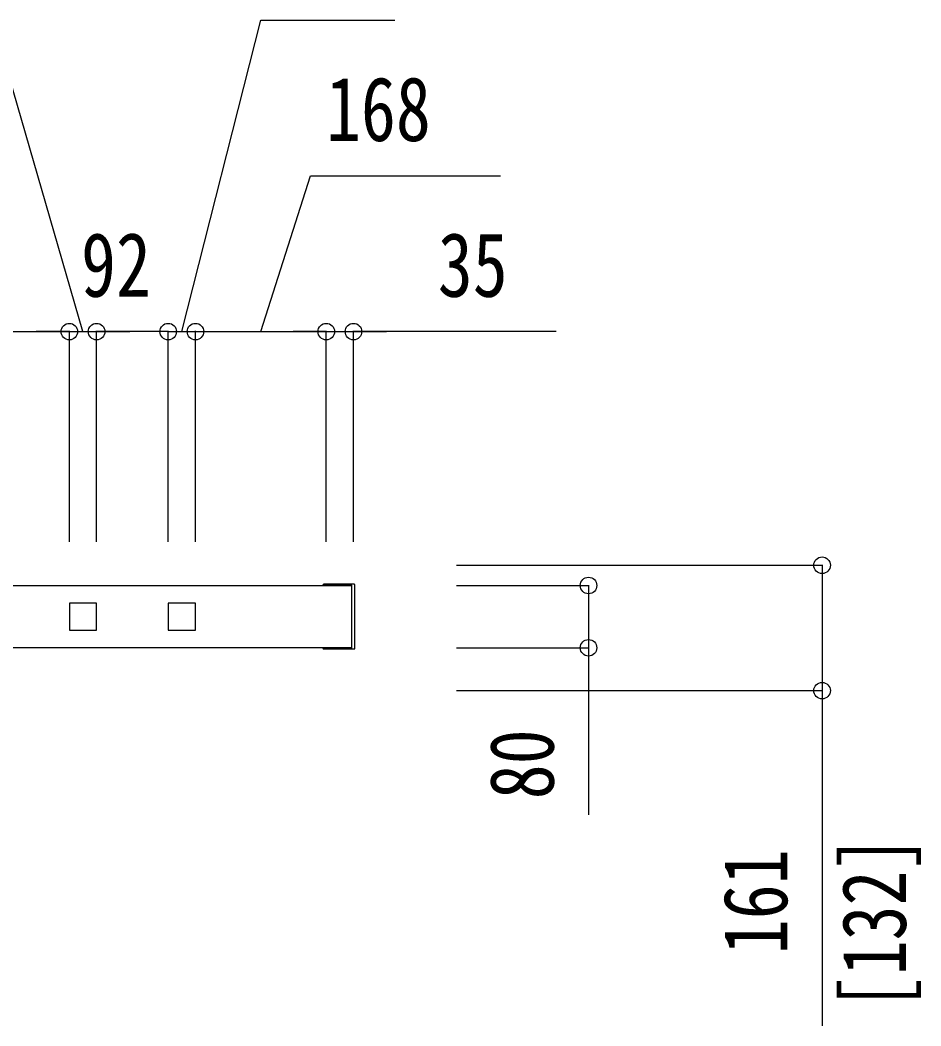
# Model space of a CAD drawing. Units: millimetres, scale not verified. Extents: x -10512 to 10513, y -7424 to 7426.
# Drawn here: x -1752 to -595, y 2034 to 3326 of the extents above; entities that cross this region are included whole.
import ezdxf
from ezdxf.enums import TextEntityAlignment as Align

# ---------------------------------------------------------------- set-up
doc = ezdxf.new("R2010")
doc.units = ezdxf.units.MM
doc.header["$LTSCALE"] = 40
for name, color, linetype in [('0-3_YKK_13', 4, 'Continuous'), ('0-4_YKK_A1', 4, 'Continuous'), ('0-5_YKK_D', 6, 'Continuous')]:
    doc.layers.add(name, color=color, linetype=linetype)
doc.styles.add('ＭＳ ゴシック', font='')
doc.styles.get('ＭＳ ゴシック').set_extended_font_data('MS Gothic')

msp = doc.modelspace()

# ---------------------------------------------------------------- linework, layer by layer
at = {"layer": '0-3_YKK_13'}
for p, q in [((-1363.41, 2600.1), (-1363.41, 2599.6)), ((-1363.18, 2599.8), (-1363.18, 2599.6)), ((-1326.36, 2600.1), (-1362.88, 2600.1)), ((-1323.21, 2601.1), (-1362.41, 2601.1)), ((-1326.06, 2519.4), (-1326.06, 2599.8)), ((-1322.21, 2519.1), (-1322.21, 2600.1)), ((-1363.41, 2519.6), (-1363.41, 2519.1)), ((-1363.18, 2519.6), (-1363.18, 2519.4)), ((-1362.88, 2519.1), (-1326.36, 2519.1)), ((-1362.41, 2518.1), (-1323.21, 2518.1))]:
    msp.add_line(p, q, dxfattribs=at)
for centre, radius, start, end in [((-1362.41, 2600.1), 1, 90, 180), ((-1362.88, 2599.8), 0.3, 90, 180), ((-1326.36, 2599.8), 0.3, 0, 90), ((-1323.21, 2600.1), 1, 0, 90), ((-1362.41, 2519.1), 1, 180, 270), ((-1362.88, 2519.4), 0.3, 180, 270), ((-1326.36, 2519.4), 0.3, 270, 0), ((-1323.21, 2519.1), 1, 270, 0)]:
    msp.add_arc(centre, radius, start, end, dxfattribs=at)
at = {"layer": '0-4_YKK_A1'}
for p, q in [((-1884.65, 2599.6), (-1326.06, 2599.6)), ((-1689.15, 2576.6), (-1689.15, 2542.6)), ((-1654.65, 2577.1), (-1688.65, 2577.1)), ((-1654.15, 2542.6), (-1654.15, 2576.6)), ((-1562.15, 2576.6), (-1562.15, 2542.6)), ((-1527.65, 2577.1), (-1561.65, 2577.1)), ((-1527.15, 2542.6), (-1527.15, 2576.6)), ((-1688.65, 2542.1), (-1654.65, 2542.1)), ((-1561.65, 2542.1), (-1527.65, 2542.1)), ((-1326.06, 2519.6), (-1884.65, 2519.6))]:
    msp.add_line(p, q, dxfattribs=at)
for centre, start, end in [((-1688.65, 2576.6), 90, 180), ((-1654.65, 2576.6), 0, 90), ((-1561.65, 2576.6), 90, 180), ((-1527.65, 2576.6), 0, 90), ((-1688.65, 2542.6), 180, 270), ((-1654.65, 2542.6), 270, 0), ((-1561.65, 2542.6), 180, 270), ((-1527.65, 2542.6), 270, 0)]:
    msp.add_arc(centre, 0.5, start, end, dxfattribs=at)
at = {"layer": '0-5_YKK_D'}
for p, q in [((-1857.15, 2925.6), (-1689.15, 2925.6)), ((-1689.15, 2925.6), (-1731.65, 2925.6)), ((-1689.15, 2655.6), (-1689.15, 2926.6)), ((-1689.15, 2655.6), (-1689.15, 2926.6)), ((-1689.15, 2925.6), (-1654.15, 2925.6)), ((-1689.15, 2925.6), (-1654.15, 2925.6)), ((-1654.15, 2655.6), (-1654.15, 2926.6)), ((-1654.15, 2655.6), (-1654.15, 2926.6)), ((-1654.15, 2925.6), (-1611.65, 2925.6)), ((-1562.15, 2925.6), (-1654.15, 2925.6)), ((-1562.15, 2925.6), (-1604.65, 2925.6)), ((-1562.15, 2655.6), (-1562.15, 2926.6)), ((-1562.15, 2655.6), (-1562.15, 2926.6)), ((-1562.15, 2925.6), (-1527.15, 2925.6)), ((-1562.15, 2925.6), (-1527.15, 2925.6)), ((-1527.15, 2655.6), (-1527.15, 2926.6)), ((-1527.15, 2655.6), (-1527.15, 2926.6)), ((-1527.15, 2925.6), (-1484.65, 2925.6)), ((-1527.15, 2925.6), (-1359.15, 2925.6)), ((-1359.15, 2925.6), (-1401.65, 2925.6)), ((-1359.15, 2655.6), (-1359.15, 2926.6)), ((-1359.15, 2655.6), (-1359.15, 2926.6)), ((-1359.15, 2925.6), (-1324.15, 2925.6)), ((-1359.15, 2925.6), (-1324.15, 2925.6)), ((-1324.15, 2655.6), (-1324.15, 2926.6)), ((-1324.15, 2925.6), (-1281.65, 2925.6)), ((-1063.82, 2925.6), (-1324.15, 2925.6)), ((-1191.65, 2625.6), (-721.21, 2625.6)), ((-1191.65, 2599.6), (-1021.21, 2599.6)), ((-1191.65, 2519.6), (-1021.21, 2519.6)), ((-1191.65, 2464.6), (-721.21, 2464.6))]:
    msp.add_line(p, q, dxfattribs=at)
for points in [[(-1671.65, 2925.6), (-1787.96, 3325.6), (-1959.96, 3325.6)], [(-1544.65, 2925.6), (-1443.11, 3325.6), (-1271.11, 3325.6)], [(-1443.15, 2925.6), (-1379.48, 3125.6), (-1135.48, 3125.6)], [(-722.21, 2625.6), (-722.21, 2464.6), (-722.21, 2034.1)], [(-1022.21, 2599.6), (-1022.21, 2519.6), (-1022.21, 2305.1)]]:
    msp.add_lwpolyline(points, dxfattribs=at)
for centre in [(-1689.15, 2925.6), (-1689.15, 2925.6), (-1654.15, 2925.6), (-1654.15, 2925.6), (-1562.15, 2925.6), (-1562.15, 2925.6), (-1527.15, 2925.6), (-1527.15, 2925.6), (-1359.15, 2925.6), (-1359.15, 2925.6), (-1324.15, 2925.6), (-722.21, 2625.6), (-1022.21, 2599.6), (-1022.21, 2519.6), (-722.21, 2464.6)]:
    msp.add_circle(centre, 10.62, dxfattribs=at)

# ---------------------------------------------------------------- texts
at = {"layer": '0-5_YKK_D', "style": 'ＭＳ ゴシック', "width": 0.8}
for s, p in [('168', (-1359.48, 3145.6)), ('92', (-1674.15, 2945.6)), ('35', (-1215.82, 2945.6))]:
    msp.add_text(s, height=82.48, dxfattribs=at).set_placement(p, align=Align.BOTTOM_LEFT)
for s, p in [('80', (-1042.21, 2325.1)), ('[132]', (-589.71, 2054.1)), ('161', (-742.21, 2126.1))]:
    msp.add_text(s, height=82.48, rotation=90, dxfattribs=at).set_placement(p, align=Align.BOTTOM_LEFT)

doc.saveas('drawing.dxf')
